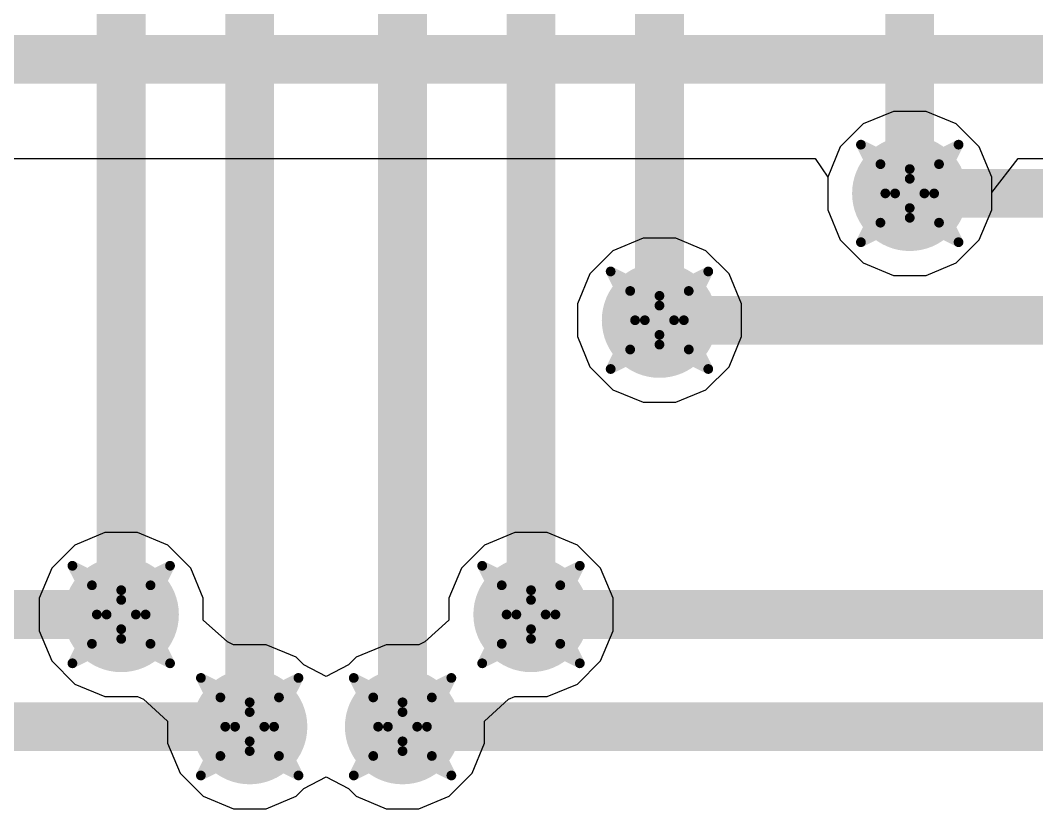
# Model space of a CAD drawing. Header units: inches. Extents: x -2 to 5376, y -4 to 5426.
# Drawn here: x 72.27 to 77.56, y 22.48 to 26.58 of the extents above; entities that cross this region are included whole.
import ezdxf

# ---------------------------------------------------------------- set-up
doc = ezdxf.new("R2010")
doc.units = ezdxf.units.IN
for name, color, linetype in [('Bottom Layer', 5, 'Continuous'), ('Drill Drawing', 1, 'Continuous'), ('Layer 1', 16, 'Continuous'), ('Layer 2', 76, 'Continuous'), ('Top Layer', 1, 'Continuous'), ('Via Holes', 16, 'Continuous')]:
    doc.layers.add(name, color=color, linetype=linetype)

msp = doc.modelspace()

# ---------------------------------------------------------------- hatches: boundary and pattern name
at = {"layer": 'Bottom Layer'}
h = msp.add_hatch(color=5, dxfattribs=at)
edge = h.paths.add_edge_path()
edge.add_arc((76.9009, 25.6794), 0.3, 0, 360)
h = msp.add_hatch(color=5, dxfattribs=at)
edge = h.paths.add_edge_path()
edge.add_arc((75.5985, 25.019), 0.3, 0, 360)
h = msp.add_hatch(color=5, dxfattribs=at)
edge = h.paths.add_edge_path()
edge.add_arc((72.7975, 23.4862), 0.3, 0, 360)
h = msp.add_hatch(color=5, dxfattribs=at)
edge = h.paths.add_edge_path()
edge.add_arc((74.93, 23.4862), 0.3, 0, 360)
h = msp.add_hatch(color=5, dxfattribs=at)
edge = h.paths.add_edge_path()
edge.add_arc((73.466, 22.902), 0.3, 0, 360)
h = msp.add_hatch(color=5, dxfattribs=at)
edge = h.paths.add_edge_path()
edge.add_arc((74.2615, 22.902), 0.3, 0, 360)
at = {"layer": 'Layer 1'}
h = msp.add_hatch(color=16, dxfattribs=at)
edge = h.paths.add_edge_path()
edge.add_arc((76.9009, 25.6794), 0.3, 0, 360)
h = msp.add_hatch(color=16, dxfattribs=at)
edge = h.paths.add_edge_path()
edge.add_arc((75.5985, 25.019), 0.3, 0, 360)
h = msp.add_hatch(color=16, dxfattribs=at)
edge = h.paths.add_edge_path()
edge.add_arc((72.7975, 23.4862), 0.3, 0, 360)
h = msp.add_hatch(color=16, dxfattribs=at)
edge = h.paths.add_edge_path()
edge.add_arc((74.93, 23.4862), 0.3, 0, 360)
h = msp.add_hatch(color=16, dxfattribs=at)
edge = h.paths.add_edge_path()
edge.add_arc((73.466, 22.902), 0.3, 0, 360)
h = msp.add_hatch(color=16, dxfattribs=at)
edge = h.paths.add_edge_path()
edge.add_arc((74.2615, 22.902), 0.3, 0, 360)
at = {"layer": 'Layer 2'}
h = msp.add_hatch(color=76, dxfattribs=at)
edge = h.paths.add_edge_path()
edge.add_arc((76.9009, 25.6794), 0.3, 0, 360)
h = msp.add_hatch(color=76, dxfattribs=at)
edge = h.paths.add_edge_path()
edge.add_arc((75.5985, 25.019), 0.3, 0, 360)
h = msp.add_hatch(color=76, dxfattribs=at)
edge = h.paths.add_edge_path()
edge.add_arc((72.7975, 23.4862), 0.3, 0, 360)
h = msp.add_hatch(color=76, dxfattribs=at)
edge = h.paths.add_edge_path()
edge.add_arc((74.93, 23.4862), 0.3, 0, 360)
h = msp.add_hatch(color=76, dxfattribs=at)
edge = h.paths.add_edge_path()
edge.add_arc((73.466, 22.902), 0.3, 0, 360)
h = msp.add_hatch(color=76, dxfattribs=at)
edge = h.paths.add_edge_path()
edge.add_arc((74.2615, 22.902), 0.3, 0, 360)
at = {"layer": 'Top Layer'}
h = msp.add_hatch(color=1, dxfattribs=at)
edge = h.paths.add_edge_path()
edge.add_arc((76.9009, 25.6794), 0.3, 0, 360)
h = msp.add_hatch(color=1, dxfattribs=at)
edge = h.paths.add_edge_path()
edge.add_arc((75.5985, 25.019), 0.3, 0, 360)
h = msp.add_hatch(color=1, dxfattribs=at)
edge = h.paths.add_edge_path()
edge.add_arc((72.7975, 23.4862), 0.3, 0, 360)
h = msp.add_hatch(color=1, dxfattribs=at)
edge = h.paths.add_edge_path()
edge.add_arc((74.93, 23.4862), 0.3, 0, 360)
h = msp.add_hatch(color=1, dxfattribs=at)
edge = h.paths.add_edge_path()
edge.add_arc((73.466, 22.902), 0.3, 0, 360)
h = msp.add_hatch(color=1, dxfattribs=at)
edge = h.paths.add_edge_path()
edge.add_arc((74.2615, 22.902), 0.3, 0, 360)
at = {"layer": 'Via Holes'}
h = msp.add_hatch(color=7, dxfattribs=at)
edge = h.paths.add_edge_path()
edge.add_arc((76.9009, 25.6794), 0.15, 0, 360)
h = msp.add_hatch(color=7, dxfattribs=at)
edge = h.paths.add_edge_path()
edge.add_arc((75.5985, 25.019), 0.15, 0, 360)
h = msp.add_hatch(color=7, dxfattribs=at)
edge = h.paths.add_edge_path()
edge.add_arc((72.7975, 23.4862), 0.15, 0, 360)
h = msp.add_hatch(color=7, dxfattribs=at)
edge = h.paths.add_edge_path()
edge.add_arc((74.93, 23.4862), 0.15, 0, 360)
h = msp.add_hatch(color=7, dxfattribs=at)
edge = h.paths.add_edge_path()
edge.add_arc((73.466, 22.902), 0.15, 0, 360)
h = msp.add_hatch(color=7, dxfattribs=at)
edge = h.paths.add_edge_path()
edge.add_arc((74.2615, 22.902), 0.15, 0, 360)

# ---------------------------------------------------------------- linework, layer by layer
at = {"layer": 'Bottom Layer'}
for points in [[(30.1008, 26.3778, 0.254, 0.254, 0), (84.5062, 26.3778, 0.254, 0.254, 0)], [(76.9009, 25.6794, 0.254, 0.254, 0), (90.7542, 25.6794, 0.254, 0.254, 0)], [(75.5985, 25.019, 0.254, 0.254, 0), (90.1954, 25.019, 0.254, 0.254, 0)], [(70.7935, 23.4862, 0.254, 0.254, 0), (72.9245, 23.4862, 0.254, 0.254, 0)], [(74.93, 23.4862, 0.254, 0.254, 0), (80.7619, 23.4862, 0.254, 0.254, 0)], [(71.3405, 22.902, 0.254, 0.254, 0), (73.593, 22.902, 0.254, 0.254, 0)], [(74.2615, 22.902, 0.254, 0.254, 0), (80.2751, 22.902, 0.254, 0.254, 0)]]:
    msp.add_lwpolyline(points, format="xyseb", dxfattribs=at)
for points in [[(76.8374, 25.6794, 0.127, 0.127, 1), (76.9644, 25.6794, 0.127, 0.127, 1)], [(75.535, 25.019, 0.127, 0.127, 1), (75.662, 25.019, 0.127, 0.127, 1)], [(72.861, 23.4862, 0.127, 0.127, 1), (72.988, 23.4862, 0.127, 0.127, 1)], [(74.8665, 23.4862, 0.127, 0.127, 1), (74.9935, 23.4862, 0.127, 0.127, 1)], [(73.5295, 22.902, 0.127, 0.127, 1), (73.6565, 22.902, 0.127, 0.127, 1)], [(74.198, 22.902, 0.127, 0.127, 1), (74.325, 22.902, 0.127, 0.127, 1)]]:
    msp.add_lwpolyline(points, format="xyseb", close=True, dxfattribs=at)
at = {"layer": 'Drill Drawing'}
for points in [[(76.6469, 25.9334, 0.0508, 0.0508, 0), (76.9009, 25.8064, 0.0508, 0.0508, 0)], [(76.6469, 25.9334, 0.0508, 0.0508, 0), (76.7739, 25.6794, 0.0508, 0.0508, 0)], [(76.9009, 25.8064, 0.0508, 0.0508, 0), (77.1549, 25.9334, 0.0508, 0.0508, 0)], [(77.0279, 25.6794, 0.0508, 0.0508, 0), (77.1549, 25.9334, 0.0508, 0.0508, 0)], [(76.7485, 25.8318, 0.0508, 0.0508, 0), (76.9009, 25.7556, 0.0508, 0.0508, 0)], [(76.7485, 25.8318, 0.0508, 0.0508, 0), (76.8247, 25.6794, 0.0508, 0.0508, 0)], [(76.9009, 25.7556, 0.0508, 0.0508, 0), (77.0533, 25.8318, 0.0508, 0.0508, 0)], [(76.9771, 25.6794, 0.0508, 0.0508, 0), (77.0533, 25.8318, 0.0508, 0.0508, 0)], [(76.6469, 25.4254, 0.0508, 0.0508, 0), (76.7739, 25.6794, 0.0508, 0.0508, 0)], [(76.7485, 25.527, 0.0508, 0.0508, 0), (76.8247, 25.6794, 0.0508, 0.0508, 0)], [(76.9771, 25.6794, 0.0508, 0.0508, 0), (77.0533, 25.527, 0.0508, 0.0508, 0)], [(77.0279, 25.6794, 0.0508, 0.0508, 0), (77.1549, 25.4254, 0.0508, 0.0508, 0)], [(76.7485, 25.527, 0.0508, 0.0508, 0), (76.9009, 25.6032, 0.0508, 0.0508, 0)], [(76.9009, 25.6032, 0.0508, 0.0508, 0), (77.0533, 25.527, 0.0508, 0.0508, 0)], [(76.6469, 25.4254, 0.0508, 0.0508, 0), (76.9009, 25.5524, 0.0508, 0.0508, 0)], [(76.9009, 25.5524, 0.0508, 0.0508, 0), (77.1549, 25.4254, 0.0508, 0.0508, 0)], [(75.3445, 25.273, 0.0508, 0.0508, 0), (75.5985, 25.146, 0.0508, 0.0508, 0)], [(75.3445, 25.273, 0.0508, 0.0508, 0), (75.4715, 25.019, 0.0508, 0.0508, 0)], [(75.5985, 25.146, 0.0508, 0.0508, 0), (75.8525, 25.273, 0.0508, 0.0508, 0)], [(75.7255, 25.019, 0.0508, 0.0508, 0), (75.8525, 25.273, 0.0508, 0.0508, 0)], [(75.4461, 25.1714, 0.0508, 0.0508, 0), (75.5985, 25.0952, 0.0508, 0.0508, 0)], [(75.4461, 25.1714, 0.0508, 0.0508, 0), (75.5223, 25.019, 0.0508, 0.0508, 0)], [(75.5985, 25.0952, 0.0508, 0.0508, 0), (75.7509, 25.1714, 0.0508, 0.0508, 0)], [(75.6747, 25.019, 0.0508, 0.0508, 0), (75.7509, 25.1714, 0.0508, 0.0508, 0)], [(75.3445, 24.765, 0.0508, 0.0508, 0), (75.4715, 25.019, 0.0508, 0.0508, 0)], [(75.4461, 24.8666, 0.0508, 0.0508, 0), (75.5223, 25.019, 0.0508, 0.0508, 0)], [(75.6747, 25.019, 0.0508, 0.0508, 0), (75.7509, 24.8666, 0.0508, 0.0508, 0)], [(75.7255, 25.019, 0.0508, 0.0508, 0), (75.8525, 24.765, 0.0508, 0.0508, 0)], [(75.4461, 24.8666, 0.0508, 0.0508, 0), (75.5985, 24.9428, 0.0508, 0.0508, 0)], [(75.5985, 24.9428, 0.0508, 0.0508, 0), (75.7509, 24.8666, 0.0508, 0.0508, 0)], [(75.3445, 24.765, 0.0508, 0.0508, 0), (75.5985, 24.892, 0.0508, 0.0508, 0)], [(75.5985, 24.892, 0.0508, 0.0508, 0), (75.8525, 24.765, 0.0508, 0.0508, 0)], [(72.5435, 23.7402, 0.0508, 0.0508, 0), (72.7975, 23.6132, 0.0508, 0.0508, 0)], [(72.5435, 23.7402, 0.0508, 0.0508, 0), (72.6705, 23.4862, 0.0508, 0.0508, 0)], [(72.7975, 23.6132, 0.0508, 0.0508, 0), (73.0515, 23.7402, 0.0508, 0.0508, 0)], [(72.9245, 23.4862, 0.0508, 0.0508, 0), (73.0515, 23.7402, 0.0508, 0.0508, 0)], [(74.676, 23.7402, 0.0508, 0.0508, 0), (74.93, 23.6132, 0.0508, 0.0508, 0)], [(74.676, 23.7402, 0.0508, 0.0508, 0), (74.803, 23.4862, 0.0508, 0.0508, 0)], [(74.93, 23.6132, 0.0508, 0.0508, 0), (75.184, 23.7402, 0.0508, 0.0508, 0)], [(75.057, 23.4862, 0.0508, 0.0508, 0), (75.184, 23.7402, 0.0508, 0.0508, 0)], [(72.6451, 23.6386, 0.0508, 0.0508, 0), (72.7975, 23.5624, 0.0508, 0.0508, 0)], [(72.6451, 23.6386, 0.0508, 0.0508, 0), (72.7213, 23.4862, 0.0508, 0.0508, 0)], [(72.7975, 23.5624, 0.0508, 0.0508, 0), (72.9499, 23.6386, 0.0508, 0.0508, 0)], [(72.8737, 23.4862, 0.0508, 0.0508, 0), (72.9499, 23.6386, 0.0508, 0.0508, 0)], [(74.7776, 23.6386, 0.0508, 0.0508, 0), (74.93, 23.5624, 0.0508, 0.0508, 0)], [(74.7776, 23.6386, 0.0508, 0.0508, 0), (74.8538, 23.4862, 0.0508, 0.0508, 0)], [(74.93, 23.5624, 0.0508, 0.0508, 0), (75.0824, 23.6386, 0.0508, 0.0508, 0)], [(75.0062, 23.4862, 0.0508, 0.0508, 0), (75.0824, 23.6386, 0.0508, 0.0508, 0)], [(72.5435, 23.2322, 0.0508, 0.0508, 0), (72.6705, 23.4862, 0.0508, 0.0508, 0)], [(72.6451, 23.3338, 0.0508, 0.0508, 0), (72.7213, 23.4862, 0.0508, 0.0508, 0)], [(72.8737, 23.4862, 0.0508, 0.0508, 0), (72.9499, 23.3338, 0.0508, 0.0508, 0)], [(72.9245, 23.4862, 0.0508, 0.0508, 0), (73.0515, 23.2322, 0.0508, 0.0508, 0)], [(74.676, 23.2322, 0.0508, 0.0508, 0), (74.803, 23.4862, 0.0508, 0.0508, 0)], [(74.7776, 23.3338, 0.0508, 0.0508, 0), (74.8538, 23.4862, 0.0508, 0.0508, 0)], [(75.0062, 23.4862, 0.0508, 0.0508, 0), (75.0824, 23.3338, 0.0508, 0.0508, 0)], [(75.057, 23.4862, 0.0508, 0.0508, 0), (75.184, 23.2322, 0.0508, 0.0508, 0)], [(72.6451, 23.3338, 0.0508, 0.0508, 0), (72.7975, 23.41, 0.0508, 0.0508, 0)], [(72.7975, 23.41, 0.0508, 0.0508, 0), (72.9499, 23.3338, 0.0508, 0.0508, 0)], [(74.7776, 23.3338, 0.0508, 0.0508, 0), (74.93, 23.41, 0.0508, 0.0508, 0)], [(74.93, 23.41, 0.0508, 0.0508, 0), (75.0824, 23.3338, 0.0508, 0.0508, 0)], [(72.5435, 23.2322, 0.0508, 0.0508, 0), (72.7975, 23.3592, 0.0508, 0.0508, 0)], [(72.7975, 23.3592, 0.0508, 0.0508, 0), (73.0515, 23.2322, 0.0508, 0.0508, 0)], [(74.676, 23.2322, 0.0508, 0.0508, 0), (74.93, 23.3592, 0.0508, 0.0508, 0)], [(74.93, 23.3592, 0.0508, 0.0508, 0), (75.184, 23.2322, 0.0508, 0.0508, 0)], [(73.212, 23.156, 0.0508, 0.0508, 0), (73.466, 23.029, 0.0508, 0.0508, 0)], [(73.212, 23.156, 0.0508, 0.0508, 0), (73.339, 22.902, 0.0508, 0.0508, 0)], [(73.466, 23.029, 0.0508, 0.0508, 0), (73.72, 23.156, 0.0508, 0.0508, 0)], [(73.593, 22.902, 0.0508, 0.0508, 0), (73.72, 23.156, 0.0508, 0.0508, 0)], [(74.0075, 23.156, 0.0508, 0.0508, 0), (74.2615, 23.029, 0.0508, 0.0508, 0)], [(74.0075, 23.156, 0.0508, 0.0508, 0), (74.1345, 22.902, 0.0508, 0.0508, 0)], [(74.2615, 23.029, 0.0508, 0.0508, 0), (74.5155, 23.156, 0.0508, 0.0508, 0)], [(74.3885, 22.902, 0.0508, 0.0508, 0), (74.5155, 23.156, 0.0508, 0.0508, 0)], [(73.3136, 23.0544, 0.0508, 0.0508, 0), (73.466, 22.9782, 0.0508, 0.0508, 0)], [(73.3136, 23.0544, 0.0508, 0.0508, 0), (73.3898, 22.902, 0.0508, 0.0508, 0)], [(73.466, 22.9782, 0.0508, 0.0508, 0), (73.6184, 23.0544, 0.0508, 0.0508, 0)], [(73.5422, 22.902, 0.0508, 0.0508, 0), (73.6184, 23.0544, 0.0508, 0.0508, 0)], [(74.1091, 23.0544, 0.0508, 0.0508, 0), (74.2615, 22.9782, 0.0508, 0.0508, 0)], [(74.1091, 23.0544, 0.0508, 0.0508, 0), (74.1853, 22.902, 0.0508, 0.0508, 0)], [(74.2615, 22.9782, 0.0508, 0.0508, 0), (74.4139, 23.0544, 0.0508, 0.0508, 0)], [(74.3377, 22.902, 0.0508, 0.0508, 0), (74.4139, 23.0544, 0.0508, 0.0508, 0)], [(73.212, 22.648, 0.0508, 0.0508, 0), (73.339, 22.902, 0.0508, 0.0508, 0)], [(73.3136, 22.7496, 0.0508, 0.0508, 0), (73.3898, 22.902, 0.0508, 0.0508, 0)], [(73.5422, 22.902, 0.0508, 0.0508, 0), (73.6184, 22.7496, 0.0508, 0.0508, 0)], [(73.593, 22.902, 0.0508, 0.0508, 0), (73.72, 22.648, 0.0508, 0.0508, 0)], [(74.0075, 22.648, 0.0508, 0.0508, 0), (74.1345, 22.902, 0.0508, 0.0508, 0)], [(74.1091, 22.7496, 0.0508, 0.0508, 0), (74.1853, 22.902, 0.0508, 0.0508, 0)], [(74.3377, 22.902, 0.0508, 0.0508, 0), (74.4139, 22.7496, 0.0508, 0.0508, 0)], [(74.3885, 22.902, 0.0508, 0.0508, 0), (74.5155, 22.648, 0.0508, 0.0508, 0)], [(73.3136, 22.7496, 0.0508, 0.0508, 0), (73.466, 22.8258, 0.0508, 0.0508, 0)], [(73.466, 22.8258, 0.0508, 0.0508, 0), (73.6184, 22.7496, 0.0508, 0.0508, 0)], [(74.1091, 22.7496, 0.0508, 0.0508, 0), (74.2615, 22.8258, 0.0508, 0.0508, 0)], [(74.2615, 22.8258, 0.0508, 0.0508, 0), (74.4139, 22.7496, 0.0508, 0.0508, 0)], [(73.212, 22.648, 0.0508, 0.0508, 0), (73.466, 22.775, 0.0508, 0.0508, 0)], [(73.466, 22.775, 0.0508, 0.0508, 0), (73.72, 22.648, 0.0508, 0.0508, 0)], [(74.0075, 22.648, 0.0508, 0.0508, 0), (74.2615, 22.775, 0.0508, 0.0508, 0)], [(74.2615, 22.775, 0.0508, 0.0508, 0), (74.5155, 22.648, 0.0508, 0.0508, 0)]]:
    msp.add_lwpolyline(points, format="xyseb", dxfattribs=at)
for points in [[(76.6342, 25.9334, 0.0254, 0.0254, 1), (76.6596, 25.9334, 0.0254, 0.0254, 1)], [(76.6342, 25.9334, 0.0254, 0.0254, 1), (76.6596, 25.9334, 0.0254, 0.0254, 1)], [(77.1422, 25.9334, 0.0254, 0.0254, 1), (77.1676, 25.9334, 0.0254, 0.0254, 1)], [(77.1422, 25.9334, 0.0254, 0.0254, 1), (77.1676, 25.9334, 0.0254, 0.0254, 1)], [(76.7358, 25.8318, 0.0254, 0.0254, 1), (76.7612, 25.8318, 0.0254, 0.0254, 1)], [(76.7358, 25.8318, 0.0254, 0.0254, 1), (76.7612, 25.8318, 0.0254, 0.0254, 1)], [(76.8882, 25.8064, 0.0254, 0.0254, 1), (76.9136, 25.8064, 0.0254, 0.0254, 1)], [(76.8882, 25.8064, 0.0254, 0.0254, 1), (76.9136, 25.8064, 0.0254, 0.0254, 1)], [(77.0406, 25.8318, 0.0254, 0.0254, 1), (77.066, 25.8318, 0.0254, 0.0254, 1)], [(77.0406, 25.8318, 0.0254, 0.0254, 1), (77.066, 25.8318, 0.0254, 0.0254, 1)], [(76.8882, 25.7556, 0.0254, 0.0254, 1), (76.9136, 25.7556, 0.0254, 0.0254, 1)], [(76.8882, 25.7556, 0.0254, 0.0254, 1), (76.9136, 25.7556, 0.0254, 0.0254, 1)], [(76.7612, 25.6794, 0.0254, 0.0254, 1), (76.7866, 25.6794, 0.0254, 0.0254, 1)], [(76.7612, 25.6794, 0.0254, 0.0254, 1), (76.7866, 25.6794, 0.0254, 0.0254, 1)], [(76.812, 25.6794, 0.0254, 0.0254, 1), (76.8374, 25.6794, 0.0254, 0.0254, 1)], [(76.812, 25.6794, 0.0254, 0.0254, 1), (76.8374, 25.6794, 0.0254, 0.0254, 1)], [(76.9644, 25.6794, 0.0254, 0.0254, 1), (76.9898, 25.6794, 0.0254, 0.0254, 1)], [(76.9644, 25.6794, 0.0254, 0.0254, 1), (76.9898, 25.6794, 0.0254, 0.0254, 1)], [(77.0152, 25.6794, 0.0254, 0.0254, 1), (77.0406, 25.6794, 0.0254, 0.0254, 1)], [(77.0152, 25.6794, 0.0254, 0.0254, 1), (77.0406, 25.6794, 0.0254, 0.0254, 1)], [(76.8882, 25.6032, 0.0254, 0.0254, 1), (76.9136, 25.6032, 0.0254, 0.0254, 1)], [(76.8882, 25.6032, 0.0254, 0.0254, 1), (76.9136, 25.6032, 0.0254, 0.0254, 1)], [(76.7358, 25.527, 0.0254, 0.0254, 1), (76.7612, 25.527, 0.0254, 0.0254, 1)], [(76.7358, 25.527, 0.0254, 0.0254, 1), (76.7612, 25.527, 0.0254, 0.0254, 1)], [(76.8882, 25.5524, 0.0254, 0.0254, 1), (76.9136, 25.5524, 0.0254, 0.0254, 1)], [(76.8882, 25.5524, 0.0254, 0.0254, 1), (76.9136, 25.5524, 0.0254, 0.0254, 1)], [(77.0406, 25.527, 0.0254, 0.0254, 1), (77.066, 25.527, 0.0254, 0.0254, 1)], [(77.0406, 25.527, 0.0254, 0.0254, 1), (77.066, 25.527, 0.0254, 0.0254, 1)], [(76.6342, 25.4254, 0.0254, 0.0254, 1), (76.6596, 25.4254, 0.0254, 0.0254, 1)], [(76.6342, 25.4254, 0.0254, 0.0254, 1), (76.6596, 25.4254, 0.0254, 0.0254, 1)], [(77.1422, 25.4254, 0.0254, 0.0254, 1), (77.1676, 25.4254, 0.0254, 0.0254, 1)], [(77.1422, 25.4254, 0.0254, 0.0254, 1), (77.1676, 25.4254, 0.0254, 0.0254, 1)], [(75.3318, 25.273, 0.0254, 0.0254, 1), (75.3572, 25.273, 0.0254, 0.0254, 1)], [(75.3318, 25.273, 0.0254, 0.0254, 1), (75.3572, 25.273, 0.0254, 0.0254, 1)], [(75.8398, 25.273, 0.0254, 0.0254, 1), (75.8652, 25.273, 0.0254, 0.0254, 1)], [(75.8398, 25.273, 0.0254, 0.0254, 1), (75.8652, 25.273, 0.0254, 0.0254, 1)], [(75.4334, 25.1714, 0.0254, 0.0254, 1), (75.4588, 25.1714, 0.0254, 0.0254, 1)], [(75.4334, 25.1714, 0.0254, 0.0254, 1), (75.4588, 25.1714, 0.0254, 0.0254, 1)], [(75.7382, 25.1714, 0.0254, 0.0254, 1), (75.7636, 25.1714, 0.0254, 0.0254, 1)], [(75.7382, 25.1714, 0.0254, 0.0254, 1), (75.7636, 25.1714, 0.0254, 0.0254, 1)], [(75.5858, 25.146, 0.0254, 0.0254, 1), (75.6112, 25.146, 0.0254, 0.0254, 1)], [(75.5858, 25.146, 0.0254, 0.0254, 1), (75.6112, 25.146, 0.0254, 0.0254, 1)], [(75.5858, 25.0952, 0.0254, 0.0254, 1), (75.6112, 25.0952, 0.0254, 0.0254, 1)], [(75.5858, 25.0952, 0.0254, 0.0254, 1), (75.6112, 25.0952, 0.0254, 0.0254, 1)], [(75.4588, 25.019, 0.0254, 0.0254, 1), (75.4842, 25.019, 0.0254, 0.0254, 1)], [(75.4588, 25.019, 0.0254, 0.0254, 1), (75.4842, 25.019, 0.0254, 0.0254, 1)], [(75.5096, 25.019, 0.0254, 0.0254, 1), (75.535, 25.019, 0.0254, 0.0254, 1)], [(75.5096, 25.019, 0.0254, 0.0254, 1), (75.535, 25.019, 0.0254, 0.0254, 1)], [(75.662, 25.019, 0.0254, 0.0254, 1), (75.6874, 25.019, 0.0254, 0.0254, 1)], [(75.662, 25.019, 0.0254, 0.0254, 1), (75.6874, 25.019, 0.0254, 0.0254, 1)], [(75.7128, 25.019, 0.0254, 0.0254, 1), (75.7382, 25.019, 0.0254, 0.0254, 1)], [(75.7128, 25.019, 0.0254, 0.0254, 1), (75.7382, 25.019, 0.0254, 0.0254, 1)], [(75.5858, 24.9428, 0.0254, 0.0254, 1), (75.6112, 24.9428, 0.0254, 0.0254, 1)], [(75.5858, 24.9428, 0.0254, 0.0254, 1), (75.6112, 24.9428, 0.0254, 0.0254, 1)], [(75.5858, 24.892, 0.0254, 0.0254, 1), (75.6112, 24.892, 0.0254, 0.0254, 1)], [(75.5858, 24.892, 0.0254, 0.0254, 1), (75.6112, 24.892, 0.0254, 0.0254, 1)], [(75.4334, 24.8666, 0.0254, 0.0254, 1), (75.4588, 24.8666, 0.0254, 0.0254, 1)], [(75.4334, 24.8666, 0.0254, 0.0254, 1), (75.4588, 24.8666, 0.0254, 0.0254, 1)], [(75.7382, 24.8666, 0.0254, 0.0254, 1), (75.7636, 24.8666, 0.0254, 0.0254, 1)], [(75.7382, 24.8666, 0.0254, 0.0254, 1), (75.7636, 24.8666, 0.0254, 0.0254, 1)], [(75.3318, 24.765, 0.0254, 0.0254, 1), (75.3572, 24.765, 0.0254, 0.0254, 1)], [(75.3318, 24.765, 0.0254, 0.0254, 1), (75.3572, 24.765, 0.0254, 0.0254, 1)], [(75.8398, 24.765, 0.0254, 0.0254, 1), (75.8652, 24.765, 0.0254, 0.0254, 1)], [(75.8398, 24.765, 0.0254, 0.0254, 1), (75.8652, 24.765, 0.0254, 0.0254, 1)], [(72.5308, 23.7402, 0.0254, 0.0254, 1), (72.5562, 23.7402, 0.0254, 0.0254, 1)], [(72.5308, 23.7402, 0.0254, 0.0254, 1), (72.5562, 23.7402, 0.0254, 0.0254, 1)], [(73.0388, 23.7402, 0.0254, 0.0254, 1), (73.0642, 23.7402, 0.0254, 0.0254, 1)], [(73.0388, 23.7402, 0.0254, 0.0254, 1), (73.0642, 23.7402, 0.0254, 0.0254, 1)], [(74.6633, 23.7402, 0.0254, 0.0254, 1), (74.6887, 23.7402, 0.0254, 0.0254, 1)], [(74.6633, 23.7402, 0.0254, 0.0254, 1), (74.6887, 23.7402, 0.0254, 0.0254, 1)], [(75.1713, 23.7402, 0.0254, 0.0254, 1), (75.1967, 23.7402, 0.0254, 0.0254, 1)], [(75.1713, 23.7402, 0.0254, 0.0254, 1), (75.1967, 23.7402, 0.0254, 0.0254, 1)], [(72.6324, 23.6386, 0.0254, 0.0254, 1), (72.6578, 23.6386, 0.0254, 0.0254, 1)], [(72.6324, 23.6386, 0.0254, 0.0254, 1), (72.6578, 23.6386, 0.0254, 0.0254, 1)], [(72.9372, 23.6386, 0.0254, 0.0254, 1), (72.9626, 23.6386, 0.0254, 0.0254, 1)], [(72.9372, 23.6386, 0.0254, 0.0254, 1), (72.9626, 23.6386, 0.0254, 0.0254, 1)], [(74.7649, 23.6386, 0.0254, 0.0254, 1), (74.7903, 23.6386, 0.0254, 0.0254, 1)], [(74.7649, 23.6386, 0.0254, 0.0254, 1), (74.7903, 23.6386, 0.0254, 0.0254, 1)], [(75.0697, 23.6386, 0.0254, 0.0254, 1), (75.0951, 23.6386, 0.0254, 0.0254, 1)], [(75.0697, 23.6386, 0.0254, 0.0254, 1), (75.0951, 23.6386, 0.0254, 0.0254, 1)], [(72.7848, 23.6132, 0.0254, 0.0254, 1), (72.8102, 23.6132, 0.0254, 0.0254, 1)], [(72.7848, 23.6132, 0.0254, 0.0254, 1), (72.8102, 23.6132, 0.0254, 0.0254, 1)], [(74.9173, 23.6132, 0.0254, 0.0254, 1), (74.9427, 23.6132, 0.0254, 0.0254, 1)], [(74.9173, 23.6132, 0.0254, 0.0254, 1), (74.9427, 23.6132, 0.0254, 0.0254, 1)], [(72.7848, 23.5624, 0.0254, 0.0254, 1), (72.8102, 23.5624, 0.0254, 0.0254, 1)], [(72.7848, 23.5624, 0.0254, 0.0254, 1), (72.8102, 23.5624, 0.0254, 0.0254, 1)], [(74.9173, 23.5624, 0.0254, 0.0254, 1), (74.9427, 23.5624, 0.0254, 0.0254, 1)], [(74.9173, 23.5624, 0.0254, 0.0254, 1), (74.9427, 23.5624, 0.0254, 0.0254, 1)], [(72.6578, 23.4862, 0.0254, 0.0254, 1), (72.6832, 23.4862, 0.0254, 0.0254, 1)], [(72.6578, 23.4862, 0.0254, 0.0254, 1), (72.6832, 23.4862, 0.0254, 0.0254, 1)], [(72.7086, 23.4862, 0.0254, 0.0254, 1), (72.734, 23.4862, 0.0254, 0.0254, 1)], [(72.7086, 23.4862, 0.0254, 0.0254, 1), (72.734, 23.4862, 0.0254, 0.0254, 1)], [(72.861, 23.4862, 0.0254, 0.0254, 1), (72.8864, 23.4862, 0.0254, 0.0254, 1)], [(72.861, 23.4862, 0.0254, 0.0254, 1), (72.8864, 23.4862, 0.0254, 0.0254, 1)], [(72.9118, 23.4862, 0.0254, 0.0254, 1), (72.9372, 23.4862, 0.0254, 0.0254, 1)], [(72.9118, 23.4862, 0.0254, 0.0254, 1), (72.9372, 23.4862, 0.0254, 0.0254, 1)], [(74.7903, 23.4862, 0.0254, 0.0254, 1), (74.8157, 23.4862, 0.0254, 0.0254, 1)], [(74.7903, 23.4862, 0.0254, 0.0254, 1), (74.8157, 23.4862, 0.0254, 0.0254, 1)], [(74.8411, 23.4862, 0.0254, 0.0254, 1), (74.8665, 23.4862, 0.0254, 0.0254, 1)], [(74.8411, 23.4862, 0.0254, 0.0254, 1), (74.8665, 23.4862, 0.0254, 0.0254, 1)], [(74.9935, 23.4862, 0.0254, 0.0254, 1), (75.0189, 23.4862, 0.0254, 0.0254, 1)], [(74.9935, 23.4862, 0.0254, 0.0254, 1), (75.0189, 23.4862, 0.0254, 0.0254, 1)], [(75.0443, 23.4862, 0.0254, 0.0254, 1), (75.0697, 23.4862, 0.0254, 0.0254, 1)], [(75.0443, 23.4862, 0.0254, 0.0254, 1), (75.0697, 23.4862, 0.0254, 0.0254, 1)], [(72.7848, 23.41, 0.0254, 0.0254, 1), (72.8102, 23.41, 0.0254, 0.0254, 1)], [(72.7848, 23.41, 0.0254, 0.0254, 1), (72.8102, 23.41, 0.0254, 0.0254, 1)], [(74.9173, 23.41, 0.0254, 0.0254, 1), (74.9427, 23.41, 0.0254, 0.0254, 1)], [(74.9173, 23.41, 0.0254, 0.0254, 1), (74.9427, 23.41, 0.0254, 0.0254, 1)], [(72.7848, 23.3592, 0.0254, 0.0254, 1), (72.8102, 23.3592, 0.0254, 0.0254, 1)], [(72.7848, 23.3592, 0.0254, 0.0254, 1), (72.8102, 23.3592, 0.0254, 0.0254, 1)], [(74.9173, 23.3592, 0.0254, 0.0254, 1), (74.9427, 23.3592, 0.0254, 0.0254, 1)], [(74.9173, 23.3592, 0.0254, 0.0254, 1), (74.9427, 23.3592, 0.0254, 0.0254, 1)], [(72.6324, 23.3338, 0.0254, 0.0254, 1), (72.6578, 23.3338, 0.0254, 0.0254, 1)], [(72.6324, 23.3338, 0.0254, 0.0254, 1), (72.6578, 23.3338, 0.0254, 0.0254, 1)], [(72.9372, 23.3338, 0.0254, 0.0254, 1), (72.9626, 23.3338, 0.0254, 0.0254, 1)], [(72.9372, 23.3338, 0.0254, 0.0254, 1), (72.9626, 23.3338, 0.0254, 0.0254, 1)], [(74.7649, 23.3338, 0.0254, 0.0254, 1), (74.7903, 23.3338, 0.0254, 0.0254, 1)], [(74.7649, 23.3338, 0.0254, 0.0254, 1), (74.7903, 23.3338, 0.0254, 0.0254, 1)], [(75.0697, 23.3338, 0.0254, 0.0254, 1), (75.0951, 23.3338, 0.0254, 0.0254, 1)], [(75.0697, 23.3338, 0.0254, 0.0254, 1), (75.0951, 23.3338, 0.0254, 0.0254, 1)], [(72.5308, 23.2322, 0.0254, 0.0254, 1), (72.5562, 23.2322, 0.0254, 0.0254, 1)], [(72.5308, 23.2322, 0.0254, 0.0254, 1), (72.5562, 23.2322, 0.0254, 0.0254, 1)], [(73.0388, 23.2322, 0.0254, 0.0254, 1), (73.0642, 23.2322, 0.0254, 0.0254, 1)], [(73.0388, 23.2322, 0.0254, 0.0254, 1), (73.0642, 23.2322, 0.0254, 0.0254, 1)], [(74.6633, 23.2322, 0.0254, 0.0254, 1), (74.6887, 23.2322, 0.0254, 0.0254, 1)], [(74.6633, 23.2322, 0.0254, 0.0254, 1), (74.6887, 23.2322, 0.0254, 0.0254, 1)], [(75.1713, 23.2322, 0.0254, 0.0254, 1), (75.1967, 23.2322, 0.0254, 0.0254, 1)], [(75.1713, 23.2322, 0.0254, 0.0254, 1), (75.1967, 23.2322, 0.0254, 0.0254, 1)], [(73.1993, 23.156, 0.0254, 0.0254, 1), (73.2247, 23.156, 0.0254, 0.0254, 1)], [(73.1993, 23.156, 0.0254, 0.0254, 1), (73.2247, 23.156, 0.0254, 0.0254, 1)], [(73.7073, 23.156, 0.0254, 0.0254, 1), (73.7327, 23.156, 0.0254, 0.0254, 1)], [(73.7073, 23.156, 0.0254, 0.0254, 1), (73.7327, 23.156, 0.0254, 0.0254, 1)], [(73.9948, 23.156, 0.0254, 0.0254, 1), (74.0202, 23.156, 0.0254, 0.0254, 1)], [(73.9948, 23.156, 0.0254, 0.0254, 1), (74.0202, 23.156, 0.0254, 0.0254, 1)], [(74.5028, 23.156, 0.0254, 0.0254, 1), (74.5282, 23.156, 0.0254, 0.0254, 1)], [(74.5028, 23.156, 0.0254, 0.0254, 1), (74.5282, 23.156, 0.0254, 0.0254, 1)], [(73.3009, 23.0544, 0.0254, 0.0254, 1), (73.3263, 23.0544, 0.0254, 0.0254, 1)], [(73.3009, 23.0544, 0.0254, 0.0254, 1), (73.3263, 23.0544, 0.0254, 0.0254, 1)], [(73.6057, 23.0544, 0.0254, 0.0254, 1), (73.6311, 23.0544, 0.0254, 0.0254, 1)], [(73.6057, 23.0544, 0.0254, 0.0254, 1), (73.6311, 23.0544, 0.0254, 0.0254, 1)], [(74.0964, 23.0544, 0.0254, 0.0254, 1), (74.1218, 23.0544, 0.0254, 0.0254, 1)], [(74.0964, 23.0544, 0.0254, 0.0254, 1), (74.1218, 23.0544, 0.0254, 0.0254, 1)], [(74.4012, 23.0544, 0.0254, 0.0254, 1), (74.4266, 23.0544, 0.0254, 0.0254, 1)], [(74.4012, 23.0544, 0.0254, 0.0254, 1), (74.4266, 23.0544, 0.0254, 0.0254, 1)], [(73.4533, 23.029, 0.0254, 0.0254, 1), (73.4787, 23.029, 0.0254, 0.0254, 1)], [(73.4533, 23.029, 0.0254, 0.0254, 1), (73.4787, 23.029, 0.0254, 0.0254, 1)], [(74.2488, 23.029, 0.0254, 0.0254, 1), (74.2742, 23.029, 0.0254, 0.0254, 1)], [(74.2488, 23.029, 0.0254, 0.0254, 1), (74.2742, 23.029, 0.0254, 0.0254, 1)], [(73.4533, 22.9782, 0.0254, 0.0254, 1), (73.4787, 22.9782, 0.0254, 0.0254, 1)], [(73.4533, 22.9782, 0.0254, 0.0254, 1), (73.4787, 22.9782, 0.0254, 0.0254, 1)], [(74.2488, 22.9782, 0.0254, 0.0254, 1), (74.2742, 22.9782, 0.0254, 0.0254, 1)], [(74.2488, 22.9782, 0.0254, 0.0254, 1), (74.2742, 22.9782, 0.0254, 0.0254, 1)], [(73.3263, 22.902, 0.0254, 0.0254, 1), (73.3517, 22.902, 0.0254, 0.0254, 1)], [(73.3263, 22.902, 0.0254, 0.0254, 1), (73.3517, 22.902, 0.0254, 0.0254, 1)], [(73.3771, 22.902, 0.0254, 0.0254, 1), (73.4025, 22.902, 0.0254, 0.0254, 1)], [(73.3771, 22.902, 0.0254, 0.0254, 1), (73.4025, 22.902, 0.0254, 0.0254, 1)], [(73.5295, 22.902, 0.0254, 0.0254, 1), (73.5549, 22.902, 0.0254, 0.0254, 1)], [(73.5295, 22.902, 0.0254, 0.0254, 1), (73.5549, 22.902, 0.0254, 0.0254, 1)], [(73.5803, 22.902, 0.0254, 0.0254, 1), (73.6057, 22.902, 0.0254, 0.0254, 1)], [(73.5803, 22.902, 0.0254, 0.0254, 1), (73.6057, 22.902, 0.0254, 0.0254, 1)], [(74.1218, 22.902, 0.0254, 0.0254, 1), (74.1472, 22.902, 0.0254, 0.0254, 1)], [(74.1218, 22.902, 0.0254, 0.0254, 1), (74.1472, 22.902, 0.0254, 0.0254, 1)], [(74.1726, 22.902, 0.0254, 0.0254, 1), (74.198, 22.902, 0.0254, 0.0254, 1)], [(74.1726, 22.902, 0.0254, 0.0254, 1), (74.198, 22.902, 0.0254, 0.0254, 1)], [(74.325, 22.902, 0.0254, 0.0254, 1), (74.3504, 22.902, 0.0254, 0.0254, 1)], [(74.325, 22.902, 0.0254, 0.0254, 1), (74.3504, 22.902, 0.0254, 0.0254, 1)], [(74.3758, 22.902, 0.0254, 0.0254, 1), (74.4012, 22.902, 0.0254, 0.0254, 1)], [(74.3758, 22.902, 0.0254, 0.0254, 1), (74.4012, 22.902, 0.0254, 0.0254, 1)], [(73.4533, 22.8258, 0.0254, 0.0254, 1), (73.4787, 22.8258, 0.0254, 0.0254, 1)], [(73.4533, 22.8258, 0.0254, 0.0254, 1), (73.4787, 22.8258, 0.0254, 0.0254, 1)], [(74.2488, 22.8258, 0.0254, 0.0254, 1), (74.2742, 22.8258, 0.0254, 0.0254, 1)], [(74.2488, 22.8258, 0.0254, 0.0254, 1), (74.2742, 22.8258, 0.0254, 0.0254, 1)], [(73.4533, 22.775, 0.0254, 0.0254, 1), (73.4787, 22.775, 0.0254, 0.0254, 1)], [(73.4533, 22.775, 0.0254, 0.0254, 1), (73.4787, 22.775, 0.0254, 0.0254, 1)], [(74.2488, 22.775, 0.0254, 0.0254, 1), (74.2742, 22.775, 0.0254, 0.0254, 1)], [(74.2488, 22.775, 0.0254, 0.0254, 1), (74.2742, 22.775, 0.0254, 0.0254, 1)], [(73.3009, 22.7496, 0.0254, 0.0254, 1), (73.3263, 22.7496, 0.0254, 0.0254, 1)], [(73.3009, 22.7496, 0.0254, 0.0254, 1), (73.3263, 22.7496, 0.0254, 0.0254, 1)], [(73.6057, 22.7496, 0.0254, 0.0254, 1), (73.6311, 22.7496, 0.0254, 0.0254, 1)], [(73.6057, 22.7496, 0.0254, 0.0254, 1), (73.6311, 22.7496, 0.0254, 0.0254, 1)], [(74.0964, 22.7496, 0.0254, 0.0254, 1), (74.1218, 22.7496, 0.0254, 0.0254, 1)], [(74.0964, 22.7496, 0.0254, 0.0254, 1), (74.1218, 22.7496, 0.0254, 0.0254, 1)], [(74.4012, 22.7496, 0.0254, 0.0254, 1), (74.4266, 22.7496, 0.0254, 0.0254, 1)], [(74.4012, 22.7496, 0.0254, 0.0254, 1), (74.4266, 22.7496, 0.0254, 0.0254, 1)], [(73.1993, 22.648, 0.0254, 0.0254, 1), (73.2247, 22.648, 0.0254, 0.0254, 1)], [(73.1993, 22.648, 0.0254, 0.0254, 1), (73.2247, 22.648, 0.0254, 0.0254, 1)], [(73.7073, 22.648, 0.0254, 0.0254, 1), (73.7327, 22.648, 0.0254, 0.0254, 1)], [(73.7073, 22.648, 0.0254, 0.0254, 1), (73.7327, 22.648, 0.0254, 0.0254, 1)], [(73.9948, 22.648, 0.0254, 0.0254, 1), (74.0202, 22.648, 0.0254, 0.0254, 1)], [(73.9948, 22.648, 0.0254, 0.0254, 1), (74.0202, 22.648, 0.0254, 0.0254, 1)], [(74.5028, 22.648, 0.0254, 0.0254, 1), (74.5282, 22.648, 0.0254, 0.0254, 1)], [(74.5028, 22.648, 0.0254, 0.0254, 1), (74.5282, 22.648, 0.0254, 0.0254, 1)]]:
    msp.add_lwpolyline(points, format="xyseb", close=True, dxfattribs=at)
at = {"layer": 'Layer 1'}
for p, q in [((76.816, 26.1064), (76.6591, 26.0414)), ((76.9859, 26.1064), (76.816, 26.1064)), ((77.1428, 26.0414), (76.9859, 26.1064)), ((76.6591, 26.0414), (76.5389, 25.9213)), ((77.2629, 25.9213), (77.1428, 26.0414)), ((76.5389, 25.9213), (76.4739, 25.7643)), ((77.3279, 25.7643), (77.2629, 25.9213)), ((76.4739, 25.7643), (76.4739, 25.5945)), ((77.3279, 25.5945), (77.3279, 25.7643)), ((76.4739, 25.5945), (76.5389, 25.4375)), ((77.2629, 25.4375), (77.3279, 25.5945)), ((75.5136, 25.446), (75.3566, 25.381)), ((75.6834, 25.446), (75.5136, 25.446)), ((75.8404, 25.381), (75.6834, 25.446)), ((76.5389, 25.4375), (76.6591, 25.3174)), ((77.1428, 25.3174), (77.2629, 25.4375)), ((75.3566, 25.381), (75.2365, 25.2609)), ((75.9605, 25.2609), (75.8404, 25.381)), ((76.6591, 25.3174), (76.816, 25.2524)), ((76.9859, 25.2524), (77.1428, 25.3174)), ((75.2365, 25.2609), (75.1715, 25.1039)), ((76.0255, 25.1039), (75.9605, 25.2609)), ((76.816, 25.2524), (76.9859, 25.2524)), ((75.1715, 25.1039), (75.1715, 24.9341)), ((76.0255, 24.9341), (76.0255, 25.1039)), ((75.1715, 24.9341), (75.2365, 24.7771)), ((75.9605, 24.7771), (76.0255, 24.9341)), ((75.2365, 24.7771), (75.3566, 24.657)), ((75.8404, 24.657), (75.9605, 24.7771)), ((75.3566, 24.657), (75.5136, 24.592)), ((75.6834, 24.592), (75.8404, 24.657)), ((75.5136, 24.592), (75.6834, 24.592)), ((72.7126, 23.9132), (72.5556, 23.8482)), ((72.8824, 23.9132), (72.7126, 23.9132)), ((73.0394, 23.8482), (72.8824, 23.9132)), ((74.8451, 23.9132), (74.6881, 23.8482)), ((75.0149, 23.9132), (74.8451, 23.9132)), ((75.1719, 23.8482), (75.0149, 23.9132)), ((72.5556, 23.8482), (72.4355, 23.7281)), ((73.1595, 23.7281), (73.0394, 23.8482)), ((74.6881, 23.8482), (74.568, 23.7281)), ((75.292, 23.7281), (75.1719, 23.8482)), ((72.4355, 23.7281), (72.3705, 23.5712)), ((73.2245, 23.5712), (73.1595, 23.7281)), ((74.568, 23.7281), (74.503, 23.5712)), ((75.357, 23.5712), (75.292, 23.7281)), ((72.3705, 23.5712), (72.3705, 23.4013)), ((73.2245, 23.4566), (73.2245, 23.5712)), ((74.503, 23.5712), (74.503, 23.4566)), ((75.357, 23.4013), (75.357, 23.5712)), ((73.3497, 23.3435), (73.2245, 23.4566)), ((74.503, 23.4566), (74.3778, 23.3435)), ((72.3705, 23.4013), (72.4355, 23.2443)), ((75.292, 23.2443), (75.357, 23.4013)), ((73.3811, 23.329), (73.3497, 23.3435)), ((73.5509, 23.329), (73.3811, 23.329)), ((73.7079, 23.264), (73.5509, 23.329)), ((74.1766, 23.329), (74.0196, 23.264)), ((74.3464, 23.329), (74.1766, 23.329)), ((74.3778, 23.3435), (74.3464, 23.329)), ((72.4355, 23.2443), (72.5556, 23.1242)), ((73.7476, 23.2243), (73.7079, 23.264)), ((73.8637, 23.1628), (73.7476, 23.2243)), ((73.9799, 23.2243), (73.8637, 23.1628)), ((74.0196, 23.264), (73.9799, 23.2243)), ((75.1719, 23.1242), (75.292, 23.2443)), ((72.5556, 23.1242), (72.7126, 23.0592)), ((75.0149, 23.0592), (75.1719, 23.1242)), ((72.7126, 23.0592), (72.8824, 23.0592)), ((72.8824, 23.0592), (72.9138, 23.0448)), ((72.9138, 23.0448), (73.039, 22.9316)), ((74.6885, 22.9316), (74.8137, 23.0448)), ((74.8137, 23.0448), (74.8451, 23.0592)), ((74.8451, 23.0592), (75.0149, 23.0592)), ((73.039, 22.9316), (73.039, 22.8171)), ((74.6885, 22.8171), (74.6885, 22.9316)), ((73.039, 22.8171), (73.104, 22.6601)), ((74.6235, 22.6601), (74.6885, 22.8171)), ((73.104, 22.6601), (73.2241, 22.54)), ((73.7476, 22.5798), (73.8638, 22.6412)), ((73.8638, 22.6412), (73.9799, 22.5798)), ((74.5034, 22.54), (74.6235, 22.6601)), ((73.2241, 22.54), (73.3811, 22.475)), ((73.5509, 22.475), (73.7079, 22.54)), ((73.7079, 22.54), (73.7476, 22.5798)), ((73.9799, 22.5798), (74.0196, 22.54)), ((74.0196, 22.54), (74.1766, 22.475)), ((74.3464, 22.475), (74.5034, 22.54)), ((73.3811, 22.475), (73.5509, 22.475)), ((74.1766, 22.475), (74.3464, 22.475))]:
    msp.add_line(p, q, dxfattribs=at)
at = {"layer": 'Layer 2'}
for p, q in [((67.0108, 25.8615), (76.409, 25.8615)), ((76.409, 25.8615), (76.4739, 25.7643)), ((77.3279, 25.6837), (77.4655, 25.8615)), ((77.4655, 25.8615), (95.6378, 25.8615)), ((76.4739, 25.7643), (76.4739, 25.5945)), ((77.3279, 25.5945), (77.3279, 25.6837)), ((76.4739, 25.5945), (76.5389, 25.4375)), ((77.2629, 25.4375), (77.3279, 25.5945)), ((75.5136, 25.446), (75.3566, 25.381)), ((75.6834, 25.446), (75.5136, 25.446)), ((75.8404, 25.381), (75.6834, 25.446)), ((76.5389, 25.4375), (76.6591, 25.3174)), ((77.1428, 25.3174), (77.2629, 25.4375)), ((75.3566, 25.381), (75.2365, 25.2609)), ((75.9605, 25.2609), (75.8404, 25.381)), ((76.6591, 25.3174), (76.816, 25.2524)), ((76.9859, 25.2524), (77.1428, 25.3174)), ((75.2365, 25.2609), (75.1715, 25.1039)), ((76.0255, 25.1039), (75.9605, 25.2609)), ((76.816, 25.2524), (76.9859, 25.2524)), ((75.1715, 25.1039), (75.1715, 24.9341)), ((76.0255, 24.9341), (76.0255, 25.1039)), ((75.1715, 24.9341), (75.2365, 24.7771)), ((75.9605, 24.7771), (76.0255, 24.9341)), ((75.2365, 24.7771), (75.3566, 24.657)), ((75.8404, 24.657), (75.9605, 24.7771)), ((75.3566, 24.657), (75.5136, 24.592)), ((75.6834, 24.592), (75.8404, 24.657)), ((75.5136, 24.592), (75.6834, 24.592)), ((72.7126, 23.9132), (72.5556, 23.8482)), ((72.8824, 23.9132), (72.7126, 23.9132)), ((73.0394, 23.8482), (72.8824, 23.9132)), ((74.8451, 23.9132), (74.6881, 23.8482)), ((75.0149, 23.9132), (74.8451, 23.9132)), ((75.1719, 23.8482), (75.0149, 23.9132)), ((72.5556, 23.8482), (72.4355, 23.7281)), ((73.1595, 23.7281), (73.0394, 23.8482)), ((74.6881, 23.8482), (74.568, 23.7281)), ((75.292, 23.7281), (75.1719, 23.8482)), ((72.4355, 23.7281), (72.3705, 23.5712)), ((73.2245, 23.5712), (73.1595, 23.7281)), ((74.568, 23.7281), (74.503, 23.5712)), ((75.357, 23.5712), (75.292, 23.7281)), ((72.3705, 23.5712), (72.3705, 23.4013)), ((73.2245, 23.4566), (73.2245, 23.5712)), ((74.503, 23.5712), (74.503, 23.4566)), ((75.357, 23.4013), (75.357, 23.5712)), ((73.3497, 23.3435), (73.2245, 23.4566)), ((74.503, 23.4566), (74.3778, 23.3435)), ((72.3705, 23.4013), (72.4355, 23.2443)), ((75.292, 23.2443), (75.357, 23.4013)), ((73.3811, 23.329), (73.3497, 23.3435)), ((73.5509, 23.329), (73.3811, 23.329)), ((73.7079, 23.264), (73.5509, 23.329)), ((74.1766, 23.329), (74.0196, 23.264)), ((74.3464, 23.329), (74.1766, 23.329)), ((74.3778, 23.3435), (74.3464, 23.329)), ((72.4355, 23.2443), (72.5556, 23.1242)), ((73.7476, 23.2243), (73.7079, 23.264)), ((73.8637, 23.1628), (73.7476, 23.2243)), ((73.9799, 23.2243), (73.8637, 23.1628)), ((74.0196, 23.264), (73.9799, 23.2243)), ((75.1719, 23.1242), (75.292, 23.2443)), ((72.5556, 23.1242), (72.7126, 23.0592)), ((75.0149, 23.0592), (75.1719, 23.1242)), ((72.7126, 23.0592), (72.8824, 23.0592)), ((72.8824, 23.0592), (72.9138, 23.0448)), ((72.9138, 23.0448), (73.039, 22.9316)), ((74.6885, 22.9316), (74.8137, 23.0448)), ((74.8137, 23.0448), (74.8451, 23.0592)), ((74.8451, 23.0592), (75.0149, 23.0592)), ((73.039, 22.9316), (73.039, 22.8171)), ((74.6885, 22.8171), (74.6885, 22.9316)), ((73.039, 22.8171), (73.104, 22.6601)), ((74.6235, 22.6601), (74.6885, 22.8171)), ((73.104, 22.6601), (73.2241, 22.54)), ((73.7476, 22.5798), (73.8638, 22.6412)), ((73.8638, 22.6412), (73.9799, 22.5798)), ((74.5034, 22.54), (74.6235, 22.6601)), ((73.2241, 22.54), (73.3811, 22.475)), ((73.5509, 22.475), (73.7079, 22.54)), ((73.7079, 22.54), (73.7476, 22.5798)), ((73.9799, 22.5798), (74.0196, 22.54)), ((74.0196, 22.54), (74.1766, 22.475)), ((74.3464, 22.475), (74.5034, 22.54)), ((73.3811, 22.475), (73.5509, 22.475)), ((74.1766, 22.475), (74.3464, 22.475))]:
    msp.add_line(p, q, dxfattribs=at)
at = {"layer": 'Top Layer'}
for points in [[(72.7975, 23.4862, 0.254, 0.254, 0), (72.7975, 32.2248, 0.254, 0.254, 0)], [(73.466, 22.902, 0.254, 0.254, 0), (73.466, 31.7555, 0.254, 0.254, 0)], [(74.2615, 22.902, 0.254, 0.254, 0), (74.2615, 31.2644, 0.254, 0.254, 0)], [(74.93, 23.4862, 0.254, 0.254, 0), (74.93, 30.7879, 0.254, 0.254, 0)], [(76.9009, 25.6794, 0.254, 0.254, 0), (76.9009, 30.4554, 0.254, 0.254, 0)], [(75.5985, 25.019, 0.254, 0.254, 0), (75.5985, 30.1141, 0.254, 0.254, 0)]]:
    msp.add_lwpolyline(points, format="xyseb", dxfattribs=at)
for points in [[(76.8374, 25.6794, 0.127, 0.127, 1), (76.9644, 25.6794, 0.127, 0.127, 1)], [(75.535, 25.019, 0.127, 0.127, 1), (75.662, 25.019, 0.127, 0.127, 1)], [(72.734, 23.4862, 0.127, 0.127, 1), (72.861, 23.4862, 0.127, 0.127, 1)], [(74.8665, 23.4862, 0.127, 0.127, 1), (74.9935, 23.4862, 0.127, 0.127, 1)], [(73.4025, 22.902, 0.127, 0.127, 1), (73.5295, 22.902, 0.127, 0.127, 1)], [(74.198, 22.902, 0.127, 0.127, 1), (74.325, 22.902, 0.127, 0.127, 1)]]:
    msp.add_lwpolyline(points, format="xyseb", close=True, dxfattribs=at)

doc.saveas('drawing.dxf')
